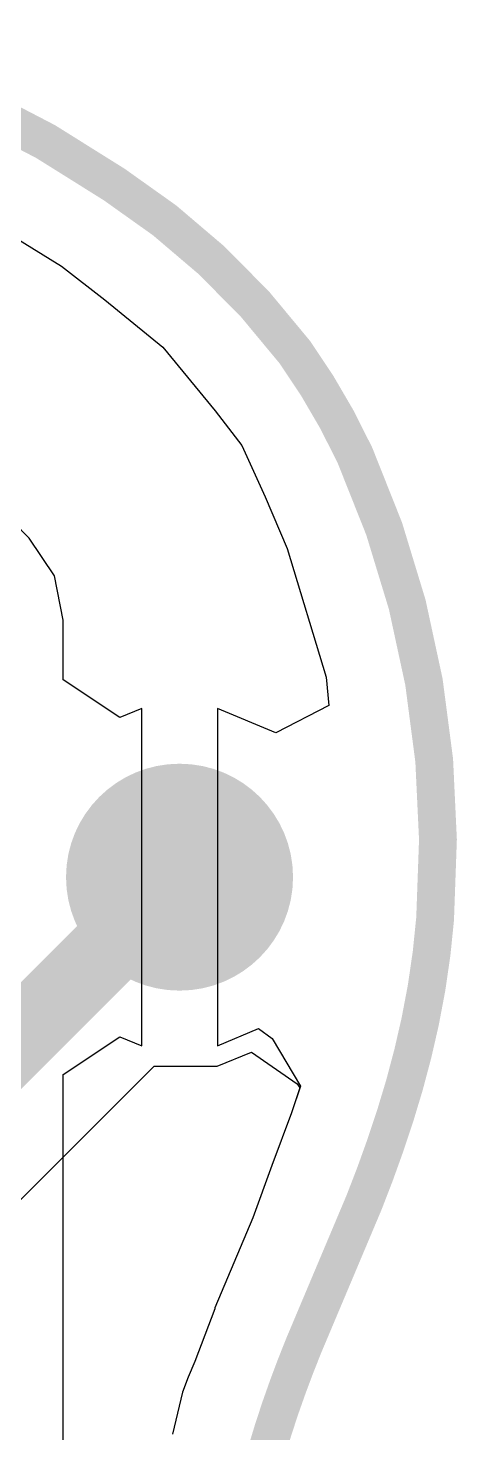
# Model space of a CAD drawing. Header units: inches. Extents: x -52 to 109, y 0 to 35.
# Drawn here: x 97.2 to 98.333, y 20.63 to 24.345 of the extents above; entities that cross this region are included whole.
import ezdxf

# ---------------------------------------------------------------- set-up
doc = ezdxf.new("R2010")
doc.units = ezdxf.units.IN
for name, color, linetype in [('Bottom Layer', 5, 'Continuous'), ('Keep-Out Layer', 6, 'Continuous'), ('Mechanical 4', 56, 'Continuous'), ('Top Layer', 1, 'Continuous'), ('Via Holes', 16, 'Continuous')]:
    doc.layers.add(name, color=color, linetype=linetype)

msp = doc.modelspace()

# ---------------------------------------------------------------- hatches: boundary and pattern name
at = {"layer": 'Bottom Layer'}
h = msp.add_hatch(color=5, dxfattribs=at)
edge = h.paths.add_edge_path()
edge.add_arc((97.6, 22.1), 0.3, 0, 360)
at = {"layer": 'Top Layer'}
h = msp.add_hatch(color=1, dxfattribs=at)
edge = h.paths.add_edge_path()
edge.add_arc((97.6, 22.1), 0.3, 0, 360)
at = {"layer": 'Via Holes'}
h = msp.add_hatch(color=7, dxfattribs=at)
edge = h.paths.add_edge_path()
edge.add_arc((97.6, 22.1), 0.15, 0, 360)

# ---------------------------------------------------------------- linework, layer by layer
at = {"layer": 'Bottom Layer'}
for p, q in [((97.6995, 21.6), (97.7901, 21.6376)), ((97.7901, 21.6376), (97.9105, 21.5534)), ((96.566, 20.6335), (97.5326, 21.6)), ((97.5326, 21.6), (97.6995, 21.6)), ((97.9105, 21.5534), (97.918, 21.5426)), ((97.918, 21.5426), (97.8962, 21.4772)), ((97.8962, 21.4772), (97.8443, 21.3379)), ((97.8443, 21.3379), (97.7938, 21.1988)), ((97.8443, 21.3379), (97.8443, 21.3379)), ((97.7938, 21.1988), (97.6937, 20.9613)), ((97.6929, 20.9586), (97.6403, 20.8197)), ((97.6931, 20.9598), (97.6929, 20.9586)), ((97.6934, 20.9602), (97.6931, 20.9598)), ((97.6937, 20.9613), (97.6934, 20.9602)), ((97.6403, 20.8197), (97.6231, 20.7781)), ((97.6231, 20.7781), (97.6076, 20.7378)), ((97.6231, 20.7781), (97.6231, 20.7781)), ((97.6076, 20.7378), (97.5811, 20.6275))]:
    msp.add_line(p, q, dxfattribs=at)
msp.add_lwpolyline([(96.3497, 20.8497, 0.2, 0.2, 0), (97.6, 22.1, 0.2, 0.2, 0)], format="xyseb", dxfattribs=at)
msp.add_lwpolyline([(97.55, 22.1, 0.1, 0.1, 1), (97.65, 22.1, 0.1, 0.1, 1)], format="xyseb", close=True, dxfattribs=at)
at = {"layer": 'Keep-Out Layer'}
for points in [[(96.6549, 24.2952, 0.1, 0.1, -0.079807), (97.4275, 23.9315, 0.1, 0.1, 0)], [(97.4275, 23.9315, 0.1, 0.1, -0.086665), (97.9044, 23.4886, 0.1, 0.1, 0)], [(97.9044, 23.4886, 0.1, 0.1, -0.04603), (98.0635, 23.2158, 0.1, 0.1, 0)], [(98.0635, 23.2158, 0.1, 0.1, -0.124807), (98.2755, 21.9901, 0.1, 0.1, 0)], [(98.2755, 21.9901, 0.1, 0.1, -0.032226), (98.2358, 21.7172, 0.1, 0.1, 0)], [(98.2358, 21.7172, 0.1, 0.1, -0.025183), (98.1694, 21.4671, 0.1, 0.1, 0)], [(98.1694, 21.4671, 0.1, 0.1, -0.017163), (98.0881, 21.2408, 0.1, 0.1, 0)], [(97.9286, 20.8623, 0.1, 0.1, 0), (98.0881, 21.2408, 0.1, 0.1, 0)], [(97.8661, 20.6953, 0.1, 0.1, -0.014786), (97.9286, 20.8623, 0.1, 0.1, 0)], [(97.8152, 20.5279, 0.1, 0.1, -0.017154), (97.8661, 20.6953, 0.1, 0.1, 0)]]:
    msp.add_lwpolyline(points, format="xyseb", dxfattribs=at)
for points in [[(97.4025, 23.9315, 0.05, 0.05, 1), (97.4525, 23.9315, 0.05, 0.05, 1)], [(97.4025, 23.9315, 0.05, 0.05, 1), (97.4525, 23.9315, 0.05, 0.05, 1)], [(97.8794, 23.4886, 0.05, 0.05, 1), (97.9294, 23.4886, 0.05, 0.05, 1)], [(97.8794, 23.4886, 0.05, 0.05, 1), (97.9294, 23.4886, 0.05, 0.05, 1)], [(98.0385, 23.2158, 0.05, 0.05, 1), (98.0884, 23.2158, 0.05, 0.05, 1)], [(98.0385, 23.2158, 0.05, 0.05, 1), (98.0884, 23.2158, 0.05, 0.05, 1)], [(98.2505, 21.9901, 0.05, 0.05, 1), (98.3005, 21.9901, 0.05, 0.05, 1)], [(98.2505, 21.9901, 0.05, 0.05, 1), (98.3005, 21.9901, 0.05, 0.05, 1)], [(98.2108, 21.7172, 0.05, 0.05, 1), (98.2608, 21.7172, 0.05, 0.05, 1)], [(98.2108, 21.7172, 0.05, 0.05, 1), (98.2608, 21.7172, 0.05, 0.05, 1)], [(98.1444, 21.4671, 0.05, 0.05, 1), (98.1944, 21.4671, 0.05, 0.05, 1)], [(98.1444, 21.4671, 0.05, 0.05, 1), (98.1944, 21.4671, 0.05, 0.05, 1)], [(98.0631, 21.2408, 0.05, 0.05, 1), (98.1131, 21.2408, 0.05, 0.05, 1)], [(98.0631, 21.2408, 0.05, 0.05, 1), (98.1131, 21.2408, 0.05, 0.05, 1)], [(97.9036, 20.8623, 0.05, 0.05, 1), (97.9536, 20.8623, 0.05, 0.05, 1)], [(97.9036, 20.8623, 0.05, 0.05, 1), (97.9536, 20.8623, 0.05, 0.05, 1)], [(97.8411, 20.6953, 0.05, 0.05, 1), (97.8911, 20.6953, 0.05, 0.05, 1)], [(97.8411, 20.6953, 0.05, 0.05, 1), (97.8911, 20.6953, 0.05, 0.05, 1)]]:
    msp.add_lwpolyline(points, format="xyseb", close=True, dxfattribs=at)
at = {"layer": 'Mechanical 4'}
for points in [[(96.6549, 24.2952, 0.1, 0.1, -0.079807), (97.4275, 23.9315, 0.1, 0.1, 0)], [(97.4275, 23.9315, 0.1, 0.1, -0.086665), (97.9044, 23.4886, 0.1, 0.1, 0)], [(97.9044, 23.4886, 0.1, 0.1, -0.04603), (98.0635, 23.2158, 0.1, 0.1, 0)], [(98.0635, 23.2158, 0.1, 0.1, -0.124807), (98.2755, 21.9901, 0.1, 0.1, 0)], [(98.2755, 21.9901, 0.1, 0.1, -0.032226), (98.2358, 21.7172, 0.1, 0.1, 0)], [(98.2358, 21.7172, 0.1, 0.1, -0.025183), (98.1694, 21.4671, 0.1, 0.1, 0)], [(98.1694, 21.4671, 0.1, 0.1, -0.017163), (98.0881, 21.2408, 0.1, 0.1, 0)], [(97.9286, 20.8623, 0.1, 0.1, 0), (98.0881, 21.2408, 0.1, 0.1, 0)], [(97.8661, 20.6953, 0.1, 0.1, -0.014786), (97.9286, 20.8623, 0.1, 0.1, 0)], [(97.8152, 20.5279, 0.1, 0.1, -0.017154), (97.8661, 20.6953, 0.1, 0.1, 0)]]:
    msp.add_lwpolyline(points, format="xyseb", dxfattribs=at)
for points in [[(97.4025, 23.9315, 0.05, 0.05, 1), (97.4525, 23.9315, 0.05, 0.05, 1)], [(97.4025, 23.9315, 0.05, 0.05, 1), (97.4525, 23.9315, 0.05, 0.05, 1)], [(97.8794, 23.4886, 0.05, 0.05, 1), (97.9294, 23.4886, 0.05, 0.05, 1)], [(97.8794, 23.4886, 0.05, 0.05, 1), (97.9294, 23.4886, 0.05, 0.05, 1)], [(98.0385, 23.2158, 0.05, 0.05, 1), (98.0884, 23.2158, 0.05, 0.05, 1)], [(98.0385, 23.2158, 0.05, 0.05, 1), (98.0884, 23.2158, 0.05, 0.05, 1)], [(98.2505, 21.9901, 0.05, 0.05, 1), (98.3005, 21.9901, 0.05, 0.05, 1)], [(98.2505, 21.9901, 0.05, 0.05, 1), (98.3005, 21.9901, 0.05, 0.05, 1)], [(98.2108, 21.7172, 0.05, 0.05, 1), (98.2608, 21.7172, 0.05, 0.05, 1)], [(98.2108, 21.7172, 0.05, 0.05, 1), (98.2608, 21.7172, 0.05, 0.05, 1)], [(98.1444, 21.4671, 0.05, 0.05, 1), (98.1944, 21.4671, 0.05, 0.05, 1)], [(98.1444, 21.4671, 0.05, 0.05, 1), (98.1944, 21.4671, 0.05, 0.05, 1)], [(98.0631, 21.2408, 0.05, 0.05, 1), (98.1131, 21.2408, 0.05, 0.05, 1)], [(98.0631, 21.2408, 0.05, 0.05, 1), (98.1131, 21.2408, 0.05, 0.05, 1)], [(97.9036, 20.8623, 0.05, 0.05, 1), (97.9536, 20.8623, 0.05, 0.05, 1)], [(97.9036, 20.8623, 0.05, 0.05, 1), (97.9536, 20.8623, 0.05, 0.05, 1)], [(97.8411, 20.6953, 0.05, 0.05, 1), (97.8911, 20.6953, 0.05, 0.05, 1)], [(97.8411, 20.6953, 0.05, 0.05, 1), (97.8911, 20.6953, 0.05, 0.05, 1)]]:
    msp.add_lwpolyline(points, format="xyseb", close=True, dxfattribs=at)
at = {"layer": 'Top Layer'}
for p, q in [((97.1612, 23.7939), (97.2877, 23.716)), ((97.2877, 23.716), (97.2877, 23.716)), ((97.2877, 23.716), (97.4029, 23.627)), ((97.4029, 23.627), (97.5555, 23.5019)), ((97.2028, 22.9963), (96.5793, 23.6198)), ((97.5555, 23.5019), (97.694, 23.3331)), ((97.694, 23.3331), (97.7643, 23.2415)), ((97.7643, 23.2415), (97.8265, 23.1055)), ((97.8265, 23.1055), (97.8265, 23.1055)), ((97.8265, 23.1055), (97.8265, 23.1055)), ((97.8265, 23.1055), (97.8844, 22.9692)), ((97.2691, 22.8971), (97.2028, 22.9963)), ((97.2028, 22.9963), (97.2028, 22.9963)), ((97.8844, 22.9692), (97.9875, 22.6293)), ((97.2924, 22.78), (97.2691, 22.8971)), ((97.2924, 22.622), (97.2924, 22.78)), ((97.2924, 22.78), (97.2924, 22.78)), ((97.9875, 22.6293), (97.995, 22.5536)), ((97.4424, 22.5218), (97.2924, 22.622)), ((97.995, 22.5536), (97.8549, 22.4815)), ((97.5, 22.5457), (97.4424, 22.5218)), ((97.5, 22.1), (97.5, 22.5457)), ((97.8549, 22.4815), (97.7, 22.5457)), ((97.7, 22.5457), (97.7, 22.1)), ((97.5, 21.6543), (97.5, 22.1)), ((97.7, 22.1), (97.7, 21.6543)), ((97.7, 21.6543), (97.8089, 21.6995)), ((97.8089, 21.6995), (97.8445, 21.6731)), ((97.2924, 21.578), (97.4424, 21.6782)), ((97.4424, 21.6782), (97.5, 21.6543)), ((97.8445, 21.6731), (97.9195, 21.5472)), ((97.2924, 17.9371), (97.2924, 21.578)), ((97.9195, 21.5472), (97.8962, 21.4772)), ((97.8962, 21.4772), (97.8443, 21.3379)), ((97.8443, 21.3379), (97.7938, 21.1988)), ((97.8443, 21.3379), (97.8443, 21.3379)), ((97.7938, 21.1988), (97.6937, 20.9613)), ((97.6929, 20.9586), (97.6403, 20.8197)), ((97.6931, 20.9598), (97.6929, 20.9586)), ((97.6934, 20.9602), (97.6931, 20.9598)), ((97.6937, 20.9613), (97.6934, 20.9602)), ((97.6403, 20.8197), (97.6231, 20.7781)), ((97.6231, 20.7781), (97.6076, 20.7378)), ((97.6231, 20.7781), (97.6231, 20.7781)), ((97.6076, 20.7378), (97.5811, 20.6275))]:
    msp.add_line(p, q, dxfattribs=at)

doc.saveas('drawing.dxf')
